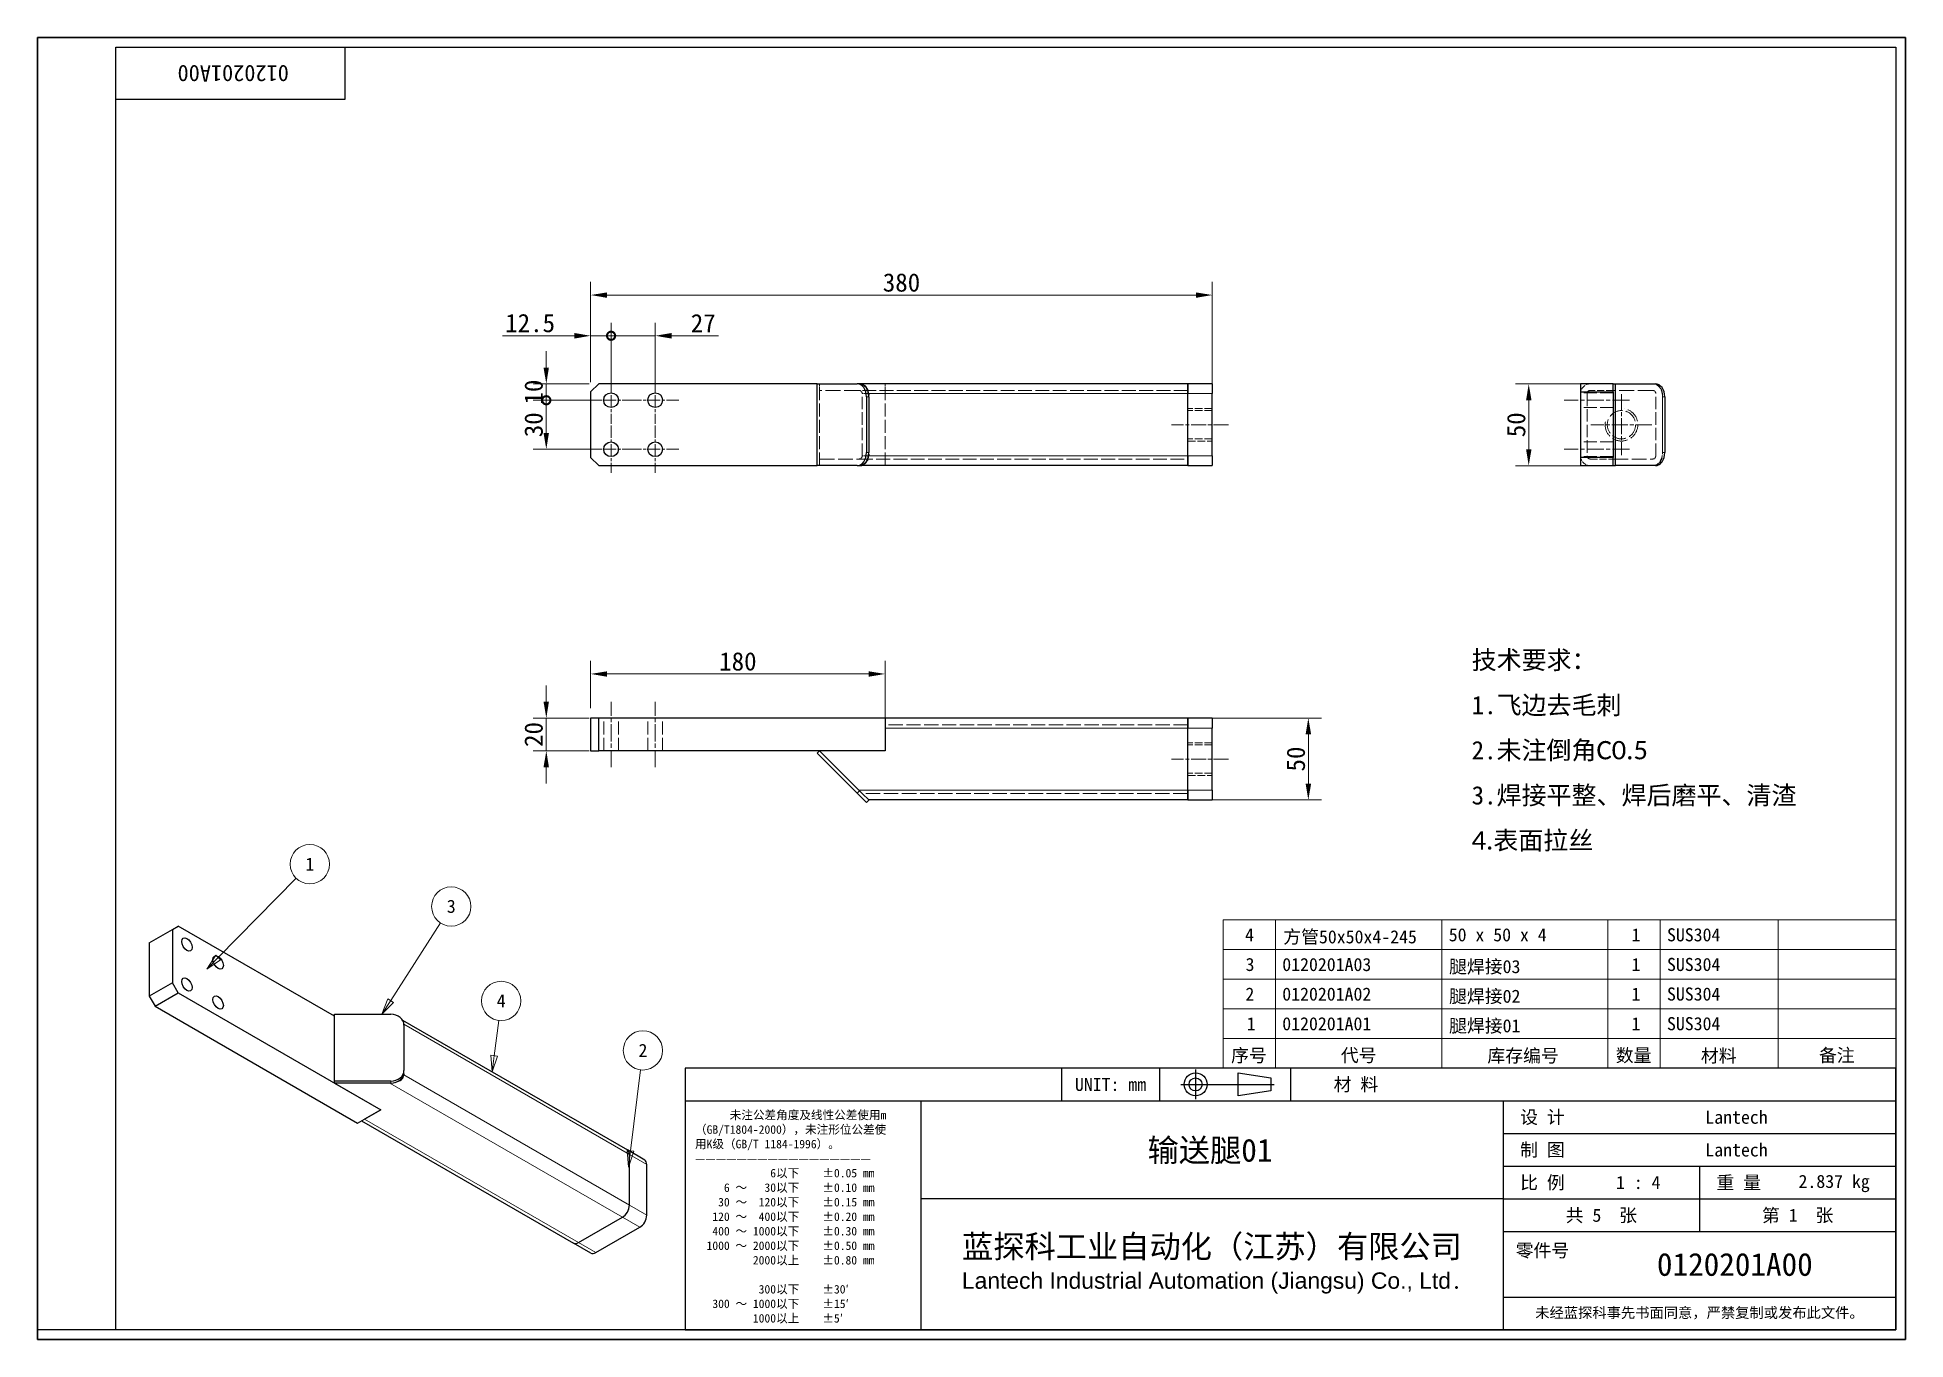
# Model space of a CAD drawing. Header units: millimetres. Extents: x 24 to 1166, y 22 to 818.
import ezdxf
from ezdxf.enums import TextEntityAlignment as Align

# ---------------------------------------------------------------- set-up
doc = ezdxf.new("R2010")
doc.units = ezdxf.units.MM
doc.header["$LTSCALE"] = 4
doc.linetypes.add('CHAIN', pattern=[0.3543, 0.2362, -0.0295, 0.0591, -0.0295])
doc.linetypes.add('DASHED', pattern=[0.2067, 0.1654, -0.0413])
for name, color, linetype, lineweight in [('1', 7, 'Continuous', 18), ('可见 (ISO)', 7, 'Continuous', 25), ('可见窄的 (ISO)', 7, 'Continuous', 18), ('图框 (ISO)', 7, 'Continuous', 35), ('标题 (ISO)', 7, 'Continuous', 25)]:
    doc.layers.add(name, color=color, linetype=linetype, lineweight=lineweight)
for name, color, linetype, lineweight, true_color in [('中心标记 (ISO)', 1, 'CHAIN', 18, 0xff0000), ('中心线 (ISO)', 1, 'CHAIN', 18, 0xff0000), ('尺寸 (ISO)', 7, 'Continuous', 18, 0x008000), ('符号 (ISO)', 7, 'Continuous', 18, 0x008000), ('隐藏 (ISO)', 5, 'DASHED', 18, 0x0000ff), ('隐藏窄的 (ISO)', 5, 'DASHED', 18, 0x0000ff)]:
    doc.layers.add(name, color=color, linetype=linetype, lineweight=lineweight, true_color=true_color)
doc.styles.add('文本样式164', font='SimSun.ttf')
doc.styles.add('文本样式165', font='SimSun.ttf')
doc.styles.add('文本样式74', font='SimSun.ttf')
doc.styles.add('最新国标', font='simfang.ttf')
doc.styles.add('注释文本 (ISO)', font='simfang.ttf')
doc.dimstyles.new('默认 (GB)', dxfattribs={"dimscale": 4, "dimtxt": 2.8, "dimasz": 2.5, "dimexe": 2, "dimexo": 1.5, "dimgap": 0.5, "dimtad": 1, "dimtoh": 1, "dimdsep": 46, "dimtxsty": '最新国标', "dimcen": 0.09, "dimdle": 10, "dimclrd": 256, "dimclre": 256, "dimclrt": 256, "dimaunit": 1, "dimadec": 3, "dimazin": 2, "dimtfac": 0.535714, "dimtdec": 3, "dimtmove": 0, "dimatfit": 3, "dimfxl": 0, "dimtolj": 1, "dimlwd": -1, "dimlwe": -1, "dimarcsym": 0})

# ---------------------------------------------------------------- blocks, each defined once
blk = doc.blocks.new('图框 最新国标')
at = {"layer": '图框 (ISO)'}
for p, q in [((6, 7), (6, 204.5)), ((6, 204.5), (291.5, 204.5)), ((291.5, 204.5), (291.5, 5.5)), ((6, 7), (6, 5.5)), ((6, 7), (6, 5.5)), ((291.5, 5.5), (6, 5.5))]:
    blk.add_line(p, q, dxfattribs=at)
at = {"layer": '图框 (ISO)', "color": 7, "linetype": 'Continuous', "lineweight": 25}
for p, q in [((18, 203), (290, 203)), ((18, 7), (18, 203)), ((18, 203), (290, 203)), ((53, 203), (53, 195)), ((290, 203), (290, 7)), ((290, 203), (290, 7)), ((53, 195), (18, 195)), ((290, 7), (6, 7)), ((290, 7), (18, 7))]:
    blk.add_line(p, q, dxfattribs=at)
at = {"layer": '图框 (ISO)', "style": '文本样式74'}
blk.add_attdef('零件代号_001', (44.43, 200.25), '', height=2.5, rotation=180, dxfattribs=at)
blk = doc.blocks.new('标题栏 最新国标')
at = {"layer": '标题 (ISO)'}
for p, q in [((381.98, -183.84), (196.98, -183.84)), ((196.98, -183.84), (196.98, -223.84)), ((254.48, -183.84), (254.48, -188.84)), ((269.48, -183.84), (269.48, -188.84)), ((281.48, -188.09), (281.48, -184.59)), ((281.48, -184.59), (286.48, -185.34)), ((286.48, -185.34), (286.48, -187.34)), ((289.48, -183.84), (289.48, -188.84)), ((381.98, -223.84), (381.98, -183.84)), ((383.48, -183.84), (383.48, -225.34)), ((286.48, -187.34), (281.48, -188.09)), ((196.98, -188.84), (381.98, -188.84)), ((232.98, -188.84), (232.98, -223.84)), ((321.98, -188.84), (321.98, -223.84)), ((321.98, -193.84), (381.98, -193.84)), ((321.98, -198.84), (381.98, -198.84)), ((351.98, -198.84), (351.98, -208.84)), ((321.98, -203.84), (232.98, -203.84)), ((321.98, -203.84), (381.98, -203.84)), ((321.98, -208.84), (381.98, -208.84)), ((321.98, -218.84), (381.98, -218.84)), ((196.98, -223.84), (381.98, -223.84)), ((383.48, -225.34), (196.98, -225.34))]:
    blk.add_line(p, q, dxfattribs=at)
at = {"layer": '标题 (ISO)', "linetype": 'CHAIN', "ltscale": 5.000333}
blk.add_line((274.98, -184.09), (274.98, -188.59), dxfattribs=at)
at = {"layer": '标题 (ISO)', "linetype": 'CHAIN', "ltscale": 15.834605}
blk.add_line((272.73, -186.34), (286.98, -186.34), dxfattribs=at)
at = {"layer": '标题 (ISO)'}
for radius in [1.75, 1]:
    blk.add_circle((274.98, -186.34), radius, dxfattribs=at)
at = {"layer": '1', "style": '文本样式164'}
for s, p in [('UNIT: mm', (261.98, -186.34)), ('材 料', (299.48, -186.34)), ('设 计', (327.98, -191.34)), ('制 图', (327.98, -196.34)), ('比 例', (327.98, -201.34)), ('重 量', (357.98, -201.34)), ('共 5  张', (336.98, -206.34)), ('第 1  张', (366.98, -206.34))]:
    blk.add_text(s, height=2, dxfattribs=at).set_placement(p, align=Align.MIDDLE_CENTER)
at = {"layer": '标题 (ISO)', "style": '注释文本 (ISO)'}
for s, insert, char_height, attachment_point, line_spacing_factor in [('\\fSimSun|b0|i0;{\\H1.3000;      未注公差角度及线性公差使用m\\P}\\fSimSun|b0|i0;{\\H1.3000;（GB/T1804-2000），未注形位公差使\\P}\\fSimSun|b0|i0;{\\H1.3000;用K级（GB/T 1184-1996）。\\P}\\fSimSun|b0|i0;{\\H1.3000;—————————————————\\P}\\fSimSun|b0|i0;{\\H1.3000;             6以下    ±0.05 mm\\P}\\fSimSun|b0|i0;{\\H1.3000;     6 ～   30以下    ±0.10 mm\\P}\\fSimSun|b0|i0;{\\H1.3000;    30 ～  120以下    ±0.15 mm\\P}\\fSimSun|b0|i0;{\\H1.3000;   120 ～  400以下    ±0.20 mm\\P}\\fSimSun|b0|i0;{\\H1.3000;   400 ～ 1000以下    ±0.30 mm\\P}\\fSimSun|b0|i0;{\\H1.3000;  1000 ～ 2000以下    ±0.50 mm\\P}\\fSimSun|b0|i0;{\\H1.3000;          2000以上    ±0.80 mm\\P}\\fSimSun|b0|i0;{\\H1.3000;\\P}\\fSimSun|b0|i0;{\\H1.3000;           300以下    ±30′\\P}\\fSimSun|b0|i0;{\\H1.3000;   300 ～ 1000以下    ±15′\\P}\\fSimSun|b0|i0;{\\H1.3000;          1000以上    ±5′}', (198.48, -206.63), 1.3, 4, 1.023913), ('{\\fMicrosoft YaHei|b0|i0|c134|p34;\\H1.75x;蓝探科工业自动化（江苏）有限公司\\P\\fArial|b0|i0|c0|p34;\\H0.71429x;Lantech Industrial Automation (Jiangsu) Co., Ltd\\fFangSong|b0|i0|c134|p49;.\\H1.15195x; }', (277.48, -213.84), 2, 5, 0.978695)]:
    blk.add_mtext(s, dxfattribs=dict(at, insert=insert, char_height=char_height, attachment_point=attachment_point, line_spacing_factor=line_spacing_factor))
at = {"layer": '标题 (ISO)', "attachment_point": 5, "style": '注释文本 (ISO)'}
for s, insert, char_height in [('\\fFangSong|b0|i0;零件号', (327.98, -211.84), 2), ('\\fSimSun|b0|i0;{\\H1.6000;未经蓝探科事先书面同意，严禁复制或发布此文件。}', (351.98, -221.34), 1.6)]:
    blk.add_mtext(s, dxfattribs=dict(at, insert=insert, char_height=char_height))
at = {"layer": '标题 (ISO)', "style": '注释文本 (ISO)'}
blk.add_attdef('材料', text='', height=2, dxfattribs=at).set_placement((324.48, -186.34), align=Align.MIDDLE_CENTER)
at = {"layer": '标题 (ISO)'}
for tag, p, height, style in [('设计人_001', (352.87, -192.36), 2, '注释文本 (ISO)'), ('库存编号_001', (267.64, -198.15), 3.5, '文本样式165'), ('设计人_001', (352.87, -197.36), 2, '注释文本 (ISO)'), ('视图比例_001', (339.22, -202.33), 2, '注释文本 (ISO)'), ('质量\\P3;_001', (367.11, -202.16), 2, '注释文本 (ISO)'), ('零件代号_001', (345.48, -215.59), 3.5, '文本样式165')]:
    blk.add_attdef(tag, p, '', height=height, dxfattribs=dict(at, style=style))
blk = doc.blocks.new('明细栏')
at = {"layer": '符号 (ISO)'}
for p, q in [((290, 69.63), (187.2, 69.63)), ((187.2, 69.63), (187.2, 51.53)), ((195.2, 69.63), (195.2, 51.53)), ((220.6, 69.63), (220.6, 51.53)), ((246, 69.63), (246, 51.53)), ((254, 69.63), (254, 51.53)), ((272, 69.63), (272, 51.53)), ((290, 69.63), (290, 51.53)), ((290, 65.1), (187.2, 65.1)), ((290, 60.58), (187.2, 60.58)), ((290, 56.05), (187.2, 56.05)), ((290, 51.53), (187.2, 51.53)), ((187.2, 47), (187.2, 51.53)), ((195.2, 47), (195.2, 51.53)), ((220.6, 47), (220.6, 51.53)), ((246, 47), (246, 51.53)), ((254, 47), (254, 51.53)), ((272, 47), (272, 51.53)), ((290, 47), (290, 51.53)), ((290, 47), (187.2, 47))]:
    blk.add_line(p, q, dxfattribs=at)
at = {"layer": '符号 (ISO)', "char_height": 2, "attachment_point": 7, "style": '注释文本 (ISO)'}
for s, insert in [('4', (190.55, 66.35)), ('方管50x50x4-245', (196.39, 65.83)), ('50 x 50 x 4', (221.68, 66.33)), ('1', (249.61, 66.35)), ('SUS304', (255.03, 66.33)), ('3', (190.63, 61.8)), ('0120201A03', (196.24, 61.79)), ('腿焊接03', (221.73, 61.28)), ('1', (249.61, 61.82)), ('SUS304', (255.03, 61.8)), ('2', (190.61, 57.3)), ('0120201A02', (196.24, 57.27)), ('腿焊接02', (221.73, 56.75)), ('1', (249.61, 57.3)), ('SUS304', (255.03, 57.28)), ('1', (190.81, 52.77)), ('0120201A01', (196.24, 52.74)), ('腿焊接01', (221.73, 52.23)), ('1', (249.61, 52.77)), ('SUS304', (255.03, 52.75)), ('序号', (188.42, 47.71)), ('代号', (205.19, 47.73)), ('库存编号', (227.58, 47.66)), ('数量', (247.21, 47.72)), ('材料', (260.21, 47.68)), ('备注', (278.25, 47.74))]:
    blk.add_mtext(s, dxfattribs=dict(at, insert=insert))
blk = doc.blocks.new('引出序号1')
at = {"layer": '符号 (ISO)'}
for p, q in [((33.63, 63.89), (45.55, 76.02)), ((33.27, 64.24), (31.88, 62.11)), ((33.63, 63.89), (31.88, 62.11)), ((31.88, 62.11), (33.99, 63.54)), ((33.99, 63.54), (33.27, 64.24))]:
    blk.add_line(p, q, dxfattribs=at)
at = {"layer": '符号 (ISO)', "flags": 128}
blk.add_lwpolyline([(33.27, 64.24), (31.88, 62.11), (33.99, 63.54), (33.27, 64.24)], dxfattribs=at)
at = {"layer": '符号 (ISO)'}
blk.add_circle((47.64, 78.15), 3, dxfattribs=at)
blk.add_solid([(33.27, 64.24), (31.88, 62.11), (33.99, 63.54), (33.27, 64.24)], dxfattribs=at)
at = {"layer": '符号 (ISO)', "insert": (47.64, 78.15), "char_height": 2, "attachment_point": 5, "style": '注释文本 (ISO)'}
blk.add_mtext('1', dxfattribs=at)
blk = doc.blocks.new('引出序号2')
at = {"layer": '符号 (ISO)'}
for p, q in [((75.81, 48.89), (76.5, 54.29)), ((75.32, 48.95), (75.5, 46.41)), ((76.31, 48.83), (75.32, 48.95)), ((75.81, 48.89), (75.5, 46.41)), ((75.5, 46.41), (76.31, 48.83))]:
    blk.add_line(p, q, dxfattribs=at)
at = {"layer": '符号 (ISO)', "flags": 128}
blk.add_lwpolyline([(75.32, 48.95), (75.5, 46.41), (76.31, 48.83), (75.32, 48.95)], dxfattribs=at)
at = {"layer": '符号 (ISO)'}
blk.add_circle((76.87, 57.26), 3, dxfattribs=at)
blk.add_solid([(75.32, 48.95), (75.5, 46.41), (76.31, 48.83), (75.32, 48.95)], dxfattribs=at)
at = {"layer": '符号 (ISO)', "insert": (76.87, 57.26), "char_height": 2, "attachment_point": 5, "style": '注释文本 (ISO)'}
blk.add_mtext('4', dxfattribs=at)
blk = doc.blocks.new('引出序号3')
at = {"layer": '符号 (ISO)'}
for p, q in [((96.63, 34.35), (98.17, 46.74)), ((96.14, 34.41), (96.32, 31.87)), ((97.13, 34.29), (96.14, 34.41)), ((96.63, 34.35), (96.32, 31.87)), ((96.32, 31.87), (97.13, 34.29))]:
    blk.add_line(p, q, dxfattribs=at)
at = {"layer": '符号 (ISO)', "flags": 128}
blk.add_lwpolyline([(96.14, 34.41), (96.32, 31.87), (97.13, 34.29), (96.14, 34.41)], dxfattribs=at)
at = {"layer": '符号 (ISO)'}
blk.add_circle((98.54, 49.7), 3, dxfattribs=at)
blk.add_solid([(96.14, 34.41), (96.32, 31.87), (97.13, 34.29), (96.14, 34.41)], dxfattribs=at)
at = {"layer": '符号 (ISO)', "insert": (98.54, 49.7), "char_height": 2, "attachment_point": 5, "style": '注释文本 (ISO)'}
blk.add_mtext('2', dxfattribs=at)
blk = doc.blocks.new('引出序号4')
at = {"layer": '符号 (ISO)'}
for p, q in [((60, 57.31), (67.63, 69.17)), ((59.58, 57.58), (58.64, 55.21)), ((60, 57.31), (58.64, 55.21)), ((60.42, 57.04), (59.58, 57.58)), ((58.64, 55.21), (60.42, 57.04))]:
    blk.add_line(p, q, dxfattribs=at)
at = {"layer": '符号 (ISO)', "flags": 128}
blk.add_lwpolyline([(59.58, 57.58), (58.64, 55.21), (60.42, 57.04), (59.58, 57.58)], dxfattribs=at)
at = {"layer": '符号 (ISO)'}
blk.add_circle((69.25, 71.69), 3, dxfattribs=at)
blk.add_solid([(59.58, 57.58), (58.64, 55.21), (60.42, 57.04), (59.58, 57.58)], dxfattribs=at)
at = {"layer": '符号 (ISO)', "insert": (69.25, 71.7), "char_height": 2, "attachment_point": 5, "style": '注释文本 (ISO)'}
blk.add_mtext('3', dxfattribs=at)
blk = doc.blocks.new('_DotSmall')
at = {"color": 0, "linetype": 'ByBlock', "const_width": 0.5}
blk.add_lwpolyline([(-0.0625, 0, 1), (0.0625, 0, 1)], format="xyb", close=True, dxfattribs=at)
blk = doc.blocks.new('*D10')
at = {"layer": 'Defpoints', "color": 0, "transparency": 16777216}
for p in [(374.7, 635.6), (362.2, 601.2), (374.7, 596.2)]:
    blk.add_point(p, dxfattribs=at)
at = {"layer": '尺寸 (ISO)', "color": 116, "true_color": 0x00803f, "transparency": 16777216}
for p, q in [((362.2, 607.2), (362.2, 643.6)), ((374.7, 602.2), (374.7, 643.6)), ((352.2, 635.6), (308.3, 635.6)), ((374.7, 635.6), (362.2, 635.6)), ((374.7, 635.6), (394.7, 635.6))]:
    blk.add_line(p, q, dxfattribs=at)
blk.add_solid([(352.2, 637.3), (352.2, 633.9), (362.2, 635.6)], dxfattribs=at)
at = {"layer": '尺寸 (ISO)', "color": 116, "true_color": 0x00803f, "transparency": 16777216, "xscale": 10, "yscale": 10, "zscale": 10, "rotation": 180}
blk.add_blockref('_DotSmall', (374.7, 635.6), dxfattribs=at)
at = {"layer": '尺寸 (ISO)', "transparency": 16777216, "insert": (325.2, 643.3), "char_height": 11.2, "attachment_point": 5, "style": '最新国标'}
blk.add_mtext('\\A1;12.5', dxfattribs=at)
blk = doc.blocks.new('*D12')
at = {"layer": 'Defpoints', "color": 0, "transparency": 16777216}
for p in [(401.7, 635.6), (374.7, 596.2), (401.7, 596.2)]:
    blk.add_point(p, dxfattribs=at)
at = {"layer": '尺寸 (ISO)', "color": 116, "true_color": 0x00803f, "transparency": 16777216}
for p, q in [((374.7, 602.2), (374.7, 643.6)), ((401.7, 602.2), (401.7, 643.6)), ((374.7, 635.6), (364.7, 635.6)), ((374.7, 635.6), (401.7, 635.6)), ((411.7, 635.6), (440.3, 635.6))]:
    blk.add_line(p, q, dxfattribs=at)
blk.add_solid([(411.7, 637.3), (411.7, 633.9), (401.7, 635.6)], dxfattribs=at)
at = {"layer": '尺寸 (ISO)', "color": 116, "true_color": 0x00803f, "transparency": 16777216, "xscale": 10, "yscale": 10, "zscale": 10}
blk.add_blockref('_DotSmall', (374.7, 635.6), dxfattribs=at)
at = {"layer": '尺寸 (ISO)', "transparency": 16777216, "insert": (431, 643.3), "char_height": 11.2, "attachment_point": 5, "style": '最新国标'}
blk.add_mtext('\\A1;27', dxfattribs=at)
blk = doc.blocks.new('*D13')
at = {"layer": 'Defpoints', "color": 0, "transparency": 16777216}
for p in [(335.1, 596.2), (374.7, 596.2), (374.7, 566.2)]:
    blk.add_point(p, dxfattribs=at)
at = {"layer": '尺寸 (ISO)', "color": 116, "true_color": 0x00803f, "transparency": 16777216}
for p, q in [((368.7, 596.2), (327.1, 596.2)), ((335.1, 576.2), (335.1, 596.2)), ((368.7, 566.2), (327.1, 566.2))]:
    blk.add_line(p, q, dxfattribs=at)
blk.add_solid([(333.4, 576.2), (336.7, 576.2), (335.1, 566.2)], dxfattribs=at)
at = {"layer": '尺寸 (ISO)', "color": 116, "true_color": 0x00803f, "transparency": 16777216, "xscale": 10, "yscale": 10, "zscale": 10, "rotation": 90}
blk.add_blockref('_DotSmall', (335.1, 596.2), dxfattribs=at)
at = {"layer": '尺寸 (ISO)', "transparency": 16777216, "insert": (327.4, 581.2), "char_height": 11.2, "attachment_point": 5, "rotation": 90, "style": '最新国标'}
blk.add_mtext('\\A1;30', dxfattribs=at)
blk = doc.blocks.new('*D14')
at = {"layer": 'Defpoints', "color": 0, "transparency": 16777216}
for p in [(335.1, 606.2), (367.2, 606.2), (374.7, 596.2)]:
    blk.add_point(p, dxfattribs=at)
at = {"layer": '尺寸 (ISO)', "color": 116, "true_color": 0x00803f, "transparency": 16777216}
for p, q in [((335.1, 616.2), (335.1, 626.2)), ((361.2, 606.2), (327.1, 606.2)), ((335.1, 596.2), (335.1, 606.2)), ((368.7, 596.2), (327.1, 596.2)), ((335.1, 596.2), (335.1, 586.2))]:
    blk.add_line(p, q, dxfattribs=at)
blk.add_solid([(333.4, 616.2), (336.7, 616.2), (335.1, 606.2)], dxfattribs=at)
at = {"layer": '尺寸 (ISO)', "color": 116, "true_color": 0x00803f, "transparency": 16777216, "xscale": 10, "yscale": 10, "zscale": 10, "rotation": 90}
blk.add_blockref('_DotSmall', (335.1, 596.2), dxfattribs=at)
at = {"layer": '尺寸 (ISO)', "transparency": 16777216, "insert": (327.4, 601.2), "char_height": 11.2, "attachment_point": 5, "rotation": 90, "style": '最新国标'}
blk.add_mtext('\\A1;10', dxfattribs=at)
blk = doc.blocks.new('*D15')
at = {"layer": 'Defpoints', "color": 0, "transparency": 16777216}
for p in [(742.2, 660.5), (362.2, 601.2), (742.2, 600.2)]:
    blk.add_point(p, dxfattribs=at)
at = {"layer": '尺寸 (ISO)', "color": 116, "true_color": 0x00803f, "transparency": 16777216}
for p, q in [((362.2, 607.2), (362.2, 668.5)), ((742.2, 606.2), (742.2, 668.5)), ((372.2, 660.5), (732.2, 660.5))]:
    blk.add_line(p, q, dxfattribs=at)
for points in [[(372.2, 662.1), (372.2, 658.8), (362.2, 660.5)], [(732.2, 662.1), (732.2, 658.8), (742.2, 660.5)]]:
    blk.add_solid(points, dxfattribs=at)
at = {"layer": '尺寸 (ISO)', "transparency": 16777216, "insert": (552.2, 668.1), "char_height": 11.2, "attachment_point": 5, "style": '最新国标'}
blk.add_mtext('\\A1;380', dxfattribs=at)
blk = doc.blocks.new('*D16')
at = {"layer": 'Defpoints', "color": 0, "transparency": 16777216}
for p in [(988.7, 606.2), (935.6, 556.2), (988.7, 556.2)]:
    blk.add_point(p, dxfattribs=at)
at = {"layer": '尺寸 (ISO)', "color": 116, "true_color": 0x00803f, "transparency": 16777216}
for p, q in [((982.7, 606.2), (927.6, 606.2)), ((935.6, 596.2), (935.6, 566.2)), ((982.7, 556.2), (927.6, 556.2))]:
    blk.add_line(p, q, dxfattribs=at)
for points in [[(934, 596.2), (937.3, 596.2), (935.6, 606.2)], [(934, 566.2), (937.3, 566.2), (935.6, 556.2)]]:
    blk.add_solid(points, dxfattribs=at)
at = {"layer": '尺寸 (ISO)', "transparency": 16777216, "insert": (928, 581.2), "char_height": 11.2, "attachment_point": 5, "rotation": 90, "style": '最新国标'}
blk.add_mtext('\\A1;50', dxfattribs=at)
blk = doc.blocks.new('*D17')
at = {"layer": 'Defpoints', "color": 0, "transparency": 16777216}
for p in [(727.2, 401.9), (727.2, 351.9), (800.9, 351.9)]:
    blk.add_point(p, dxfattribs=at)
at = {"layer": '尺寸 (ISO)', "color": 116, "true_color": 0x00803f, "transparency": 16777216}
for p, q in [((733.2, 401.9), (808.9, 401.9)), ((800.9, 391.9), (800.9, 361.9)), ((733.2, 351.9), (808.9, 351.9))]:
    blk.add_line(p, q, dxfattribs=at)
for points in [[(799.2, 391.9), (802.6, 391.9), (800.9, 401.9)], [(799.2, 361.9), (802.6, 361.9), (800.9, 351.9)]]:
    blk.add_solid(points, dxfattribs=at)
at = {"layer": '尺寸 (ISO)', "transparency": 16777216, "insert": (793.3, 376.9), "char_height": 11.2, "attachment_point": 5, "rotation": 90, "style": '最新国标'}
blk.add_mtext('\\A1;50', dxfattribs=at)
blk = doc.blocks.new('*D18')
at = {"layer": 'Defpoints', "color": 0, "transparency": 16777216}
for p in [(542.2, 428.9), (362.2, 401.9), (542.2, 395.9)]:
    blk.add_point(p, dxfattribs=at)
at = {"layer": '尺寸 (ISO)', "color": 116, "true_color": 0x00803f, "transparency": 16777216}
for p, q in [((362.2, 407.9), (362.2, 436.9)), ((542.2, 401.9), (542.2, 436.9)), ((372.2, 428.9), (532.2, 428.9))]:
    blk.add_line(p, q, dxfattribs=at)
for points in [[(372.2, 430.5), (372.2, 427.2), (362.2, 428.9)], [(532.2, 430.5), (532.2, 427.2), (542.2, 428.9)]]:
    blk.add_solid(points, dxfattribs=at)
at = {"layer": '尺寸 (ISO)', "transparency": 16777216, "insert": (452.2, 436.5), "char_height": 11.2, "attachment_point": 5, "style": '最新国标'}
blk.add_mtext('\\A1;180', dxfattribs=at)
blk = doc.blocks.new('*D19')
at = {"layer": 'Defpoints', "color": 0, "transparency": 16777216}
for p in [(367.2, 401.9), (335.1, 381.9), (367.2, 381.9)]:
    blk.add_point(p, dxfattribs=at)
at = {"layer": '尺寸 (ISO)', "color": 116, "true_color": 0x00803f, "transparency": 16777216}
for p, q in [((335.1, 411.9), (335.1, 421.9)), ((361.2, 401.9), (327.1, 401.9)), ((335.1, 401.9), (335.1, 381.9)), ((361.2, 381.9), (327.1, 381.9)), ((335.1, 371.9), (335.1, 361.9))]:
    blk.add_line(p, q, dxfattribs=at)
for points in [[(333.4, 411.9), (336.7, 411.9), (335.1, 401.9)], [(333.4, 371.9), (336.7, 371.9), (335.1, 381.9)]]:
    blk.add_solid(points, dxfattribs=at)
at = {"layer": '尺寸 (ISO)', "transparency": 16777216, "insert": (327.4, 391.9), "char_height": 11.2, "attachment_point": 5, "rotation": 90, "style": '最新国标'}
blk.add_mtext('\\A1;20', dxfattribs=at)

msp = doc.modelspace()

# ---------------------------------------------------------------- linework, layer by layer
at = {"layer": '中心标记 (ISO)', "ltscale": 8.056153}
for p, q in [((374.659, 610.742), (374.659, 581.742)), ((401.659, 610.742), (401.659, 581.742)), ((389.159, 596.242), (360.159, 596.242)), ((416.159, 596.242), (387.159, 596.242)), ((374.659, 580.742), (374.659, 551.742)), ((401.659, 580.742), (401.659, 551.742)), ((389.159, 566.242), (360.159, 566.242)), ((416.159, 566.242), (387.159, 566.242))]:
    msp.add_line(p, q, dxfattribs=at)
at = {"layer": '中心标记 (ISO)', "ltscale": 10.360242}
for p, q in [((992.29, 599.889), (992.29, 562.595)), ((1010.937, 581.242), (973.643, 581.242))]:
    msp.add_line(p, q, dxfattribs=at)
at = {"layer": '中心线 (ISO)', "ltscale": 11.111974}
for p, q in [((997.29, 596.242), (957.29, 596.242)), ((997.29, 566.242), (957.29, 566.242)), ((374.659, 371.851), (374.659, 411.851)), ((401.659, 371.851), (401.659, 411.851))]:
    msp.add_line(p, q, dxfattribs=at)
at = {"layer": '中心线 (ISO)', "ltscale": 9.722965}
for p, q in [((752.159, 581.242), (717.159, 581.242)), ((752.159, 376.851), (717.159, 376.851))]:
    msp.add_line(p, q, dxfattribs=at)
at = {"layer": '可见 (ISO)'}
for p, q in [((362.159, 601.242), (367.159, 606.242)), ((500.745, 606.242), (367.159, 606.242)), ((500.745, 606.242), (525.14, 606.242)), ((500.745, 556.242), (500.745, 606.242)), ((526.554, 606.242), (525.14, 606.242)), ((727.159, 606.242), (526.554, 606.242)), ((727.159, 606.242), (727.159, 600.242)), ((727.159, 600.242), (727.159, 606.242)), ((742.159, 606.242), (727.159, 606.242)), ((742.159, 606.242), (742.159, 600.242)), ((987.29, 606.242), (967.29, 606.242)), ((967.29, 606.242), (967.29, 601.242)), ((987.29, 601.242), (987.29, 606.242)), ((987.29, 606.242), (988.704, 606.242)), ((988.704, 606.242), (1013.099, 606.242)), ((988.704, 556.242), (988.704, 606.242)), ((362.159, 601.242), (362.159, 561.242)), ((530.797, 598.242), (530.797, 564.242)), ((532.159, 600.242), (532.159, 599.325)), ((532.211, 598.242), (532.211, 564.242)), ((727.159, 562.242), (727.159, 600.242)), ((727.159, 562.242), (727.159, 600.242)), ((742.159, 562.242), (742.159, 600.242)), ((967.29, 601.242), (987.29, 601.242)), ((967.29, 601.242), (967.29, 561.242)), ((987.29, 601.242), (987.29, 561.242)), ((1018.756, 598.242), (1018.756, 564.242)), ((367.159, 556.242), (362.159, 561.242)), ((532.159, 563.159), (532.159, 562.242)), ((727.159, 562.242), (727.159, 556.242)), ((727.159, 556.242), (727.159, 562.242)), ((742.159, 562.242), (742.159, 556.242)), ((987.29, 561.242), (967.29, 561.242)), ((967.29, 561.242), (967.29, 556.242)), ((987.29, 556.242), (987.29, 561.242)), ((367.159, 556.242), (500.745, 556.242)), ((525.14, 556.242), (500.745, 556.242)), ((525.14, 556.242), (526.554, 556.242)), ((727.159, 556.242), (526.554, 556.242)), ((727.159, 556.242), (742.159, 556.242)), ((967.29, 556.242), (987.29, 556.242)), ((987.29, 556.242), (988.704, 556.242)), ((1013.099, 556.242), (988.704, 556.242)), ((367.159, 401.851), (362.159, 401.851)), ((362.159, 401.851), (362.159, 381.851)), ((367.159, 381.851), (367.159, 401.851)), ((542.159, 401.851), (367.159, 401.851)), ((542.159, 401.851), (542.159, 381.851)), ((727.159, 401.851), (542.159, 401.851)), ((727.159, 401.851), (727.159, 395.851)), ((727.159, 395.851), (727.159, 401.851)), ((742.159, 401.851), (727.159, 401.851)), ((742.159, 401.851), (742.159, 395.851)), ((542.159, 395.851), (542.159, 381.851)), ((727.159, 357.851), (727.159, 395.851)), ((727.159, 357.851), (727.159, 395.851)), ((742.159, 357.851), (742.159, 395.851)), ((362.159, 381.851), (367.159, 381.851)), ((542.159, 381.851), (367.159, 381.851)), ((502.159, 381.851), (500.745, 380.437)), ((500.745, 380.437), (525.14, 356.041)), ((542.159, 381.851), (502.159, 381.851)), ((502.159, 381.851), (526.159, 357.851)), ((502.159, 381.851), (526.554, 357.456)), ((530.797, 350.385), (525.14, 356.041)), ((526.554, 357.456), (528.356, 355.653)), ((532.159, 351.851), (528.356, 355.653)), ((727.159, 357.851), (727.159, 351.851)), ((727.159, 351.851), (727.159, 357.851)), ((742.159, 357.851), (742.159, 351.851)), ((530.797, 350.385), (532.211, 351.799)), ((727.159, 351.851), (532.159, 351.851)), ((532.159, 351.851), (532.211, 351.799)), ((727.159, 351.851), (742.159, 351.851)), ((106.578, 272.755), (110.114, 274.796)), ((205.573, 219.683), (110.114, 274.796)), ((92.436, 264.59), (106.578, 272.755)), ((92.436, 264.59), (92.436, 231.93)), ((106.578, 272.755), (106.578, 240.095)), ((106.578, 240.095), (92.436, 231.93)), ((110.114, 233.972), (106.578, 240.095)), ((92.436, 231.93), (95.972, 225.807)), ((95.972, 225.807), (110.114, 233.972)), ((110.114, 233.972), (233.858, 162.528)), ((95.972, 225.807), (219.715, 154.363)), ((205.573, 220.838), (240.073, 220.838)), ((205.573, 180.013), (205.573, 220.838)), ((247.198, 217.276), (384.643, 137.922)), ((248.073, 214.306), (248.073, 186.545)), ((248, 184.506), (248, 183.757)), ((248.073, 185.39), (248.073, 186.545)), ((240.073, 180.013), (205.573, 180.013)), ((205.573, 178.858), (205.573, 180.013)), ((205.573, 178.858), (233.858, 162.528)), ((239.514, 178.858), (205.573, 178.858)), ((240.073, 178.858), (205.573, 178.858)), ((219.715, 154.363), (233.858, 162.528)), ((233.858, 162.528), (223.958, 156.813)), ((222.201, 155.798), (351.773, 80.99)), ((395.249, 131.798), (384.643, 137.922)), ((385.885, 104.149), (385.885, 135.175)), ((385.885, 104.149), (385.885, 135.175)), ((396.492, 98.025), (396.492, 129.052)), ((354.773, 81.287), (381.643, 96.8)), ((354.773, 81.287), (381.643, 96.8)), ((362.379, 74.866), (351.773, 80.99)), ((365.379, 75.163), (392.249, 90.676))]:
    msp.add_line(p, q, dxfattribs=at)
for centre in [(374.659, 596.242), (401.659, 596.242), (374.659, 566.242), (401.659, 566.242)]:
    msp.add_circle(centre, 4.5, dxfattribs=at)
for centre, start, end in [((526.159, 600.242), 0, 68.516097), ((526.159, 562.242), 291.483903, 0)]:
    msp.add_arc(centre, 6, start, end, dxfattribs=at)
for centre, major_axis, ratio, start_param, end_param in [((525.14, 598.242), (0, 8), 0.70710678, 4.71238898, 6.28318531), ((526.554, 598.242), (0, 8), 0.70710678, 4.71238898, 6.28318531), ((1013.099, 598.242), (0, 8), 0.70710678, 4.71238898, 6.28318531), ((525.14, 564.242), (0, -8), 0.70710678, 0, 1.57079633), ((526.554, 564.242), (0, -8), 0.70710678, 0, 1.57079633), ((1013.099, 564.242), (0, -8), 0.70710678, 0, 1.57079633), ((240.073, 214.306), (8, 0), 0.81649658, 0, 1.57079633), ((240.073, 186.545), (8, 0), 0.81649658, 4.71238898, 6.28318531), ((240.073, 185.39), (8, 0), 0.81649658, 4.71238898, 6.28318531), ((239.514, 183.757), (-8.485, 0), 0.57735027, 1.94576117, 3.14159265), ((381.643, 132.726), (3, 5.196), 0.57735027, 5.49778714, 6.28318531), ((381.643, 132.726), (3, 5.196), 0.57735027, 5.49778714, 6.28318531), ((392.249, 126.602), (3, 5.196), 0.57735027, 5.49778714, 6.28318531), ((381.643, 101.699), (3, 5.196), 0.57735027, 3.92699082, 5.49778714), ((381.643, 101.699), (-3, -5.196), 0.57735027, 0.78539816, 2.35619449), ((392.249, 95.575), (3, 5.196), 0.57735027, 3.92699082, 5.49778714), ((354.773, 86.186), (-3, -5.196), 0.57735027, 0, 0.78539816), ((354.773, 86.186), (-3, -5.196), 0.57735027, 0, 0.78539816), ((365.379, 80.062), (-3, -5.196), 0.57735027, 0, 0.78539816)]:
    msp.add_ellipse(centre, major_axis=major_axis, ratio=ratio, start_param=start_param, end_param=end_param, dxfattribs=at)
for centre in [(115.417, 263.57), (134.509, 252.547), (115.417, 239.075), (134.509, 228.052)]:
    msp.add_ellipse(centre, major_axis=(-2.25, 3.897), ratio=0.57735027, dxfattribs=at)
at = {"layer": '可见窄的 (ISO)'}
for p, q in [((530.797, 598.242), (532.211, 598.242)), ((727.159, 600.242), (532.159, 600.242)), ((727.159, 600.242), (742.159, 600.242)), ((532.211, 564.242), (530.797, 564.242)), ((727.159, 562.242), (532.159, 562.242)), ((742.159, 562.242), (727.159, 562.242)), ((727.159, 395.851), (542.159, 395.851)), ((727.159, 395.851), (742.159, 395.851)), ((526.554, 357.456), (525.14, 356.041)), ((727.159, 357.851), (526.159, 357.851)), ((742.159, 357.851), (727.159, 357.851)), ((385.885, 135.175), (248.055, 214.752)), ((385.885, 104.149), (248, 183.757)), ((381.643, 96.8), (239.514, 178.858)), ((240.073, 180.013), (240.073, 178.858)), ((354.773, 81.287), (223.958, 156.813)), ((385.885, 135.175), (396.492, 129.052)), ((396.492, 98.025), (385.885, 104.149)), ((381.643, 96.8), (392.249, 90.676)), ((365.379, 75.163), (354.773, 81.287))]:
    msp.add_line(p, q, dxfattribs=at)
at = {"layer": '隐藏 (ISO)', "ltscale": 1.904597}
for p, q in [((502.159, 606.242), (502.159, 602.242)), ((542.159, 606.242), (542.159, 602.242)), ((502.159, 560.242), (502.159, 556.242)), ((542.159, 560.242), (542.159, 556.242))]:
    msp.add_line(p, q, dxfattribs=at)
at = {"layer": '隐藏 (ISO)', "ltscale": 12.094824}
for p, q in [((502.159, 556.242), (502.159, 606.242)), ((542.159, 556.242), (542.159, 606.242)), ((987.29, 600.742), (967.29, 600.742)), ((987.29, 591.742), (967.29, 591.742)), ((987.29, 570.742), (967.29, 570.742)), ((987.29, 561.742), (967.29, 561.742)), ((370.159, 381.851), (370.159, 401.851)), ((379.159, 381.851), (379.159, 401.851)), ((397.159, 381.851), (397.159, 401.851)), ((406.159, 381.851), (406.159, 401.851))]:
    msp.add_line(p, q, dxfattribs=at)
at = {"layer": '隐藏 (ISO)', "ltscale": 13.683731}
for p, q in [((526.159, 602.242), (502.159, 602.242)), ((1011.29, 602.242), (987.29, 602.242)), ((502.159, 560.242), (526.159, 560.242)), ((987.29, 560.242), (1011.29, 560.242))]:
    msp.add_line(p, q, dxfattribs=at)
at = {"layer": '隐藏 (ISO)', "ltscale": 12.79505}
for p, q in [((727.159, 602.242), (526.159, 602.242)), ((526.159, 560.242), (727.159, 560.242))]:
    msp.add_line(p, q, dxfattribs=at)
at = {"layer": '隐藏 (ISO)', "ltscale": 11.490082}
for p, q in [((528.159, 562.242), (528.159, 600.242)), ((971.29, 600.242), (971.29, 562.242)), ((1013.29, 562.242), (1013.29, 600.242)), ((1017.29, 600.242), (1017.29, 562.242))]:
    msp.add_line(p, q, dxfattribs=at)
at = {"layer": '隐藏 (ISO)', "ltscale": 14.580409}
msp.add_line((532.159, 599.325), (532.159, 563.159), dxfattribs=at)
at = {"layer": '隐藏 (ISO)', "ltscale": 6.666338}
for p, q in [((987.29, 602.242), (973.29, 602.242)), ((973.29, 560.242), (987.29, 560.242))]:
    msp.add_line(p, q, dxfattribs=at)
at = {"layer": '隐藏 (ISO)', "ltscale": 13.707466}
msp.add_line((1017.342, 598.242), (1017.342, 564.242), dxfattribs=at)
at = {"layer": '隐藏 (ISO)', "ltscale": 7.142512}
for p, q in [((742.159, 591.242), (727.159, 591.242)), ((742.159, 589.889), (727.159, 589.889)), ((742.159, 572.595), (727.159, 572.595)), ((727.159, 571.242), (742.159, 571.242)), ((742.159, 386.851), (727.159, 386.851)), ((742.159, 385.498), (727.159, 385.498)), ((742.159, 368.204), (727.159, 368.204)), ((727.159, 366.851), (742.159, 366.851))]:
    msp.add_line(p, q, dxfattribs=at)
at = {"layer": '隐藏 (ISO)', "ltscale": 13.162014}
msp.add_line((727.159, 397.851), (542.159, 397.851), dxfattribs=at)
at = {"layer": '隐藏 (ISO)', "ltscale": 13.371499}
msp.add_line((727.159, 355.851), (528.159, 355.851), dxfattribs=at)
at = {"layer": '隐藏 (ISO)', "ltscale": 13.142406}
msp.add_circle((992.29, 581.242), 8.647, dxfattribs=at)
at = {"layer": '隐藏 (ISO)', "ltscale": 1.497497}
for centre, start, end in [((526.159, 600.242), 68.516097, 90), ((526.159, 562.242), 270, 291.483903)]:
    msp.add_arc(centre, 6, start, end, dxfattribs=at)
at = {"layer": '隐藏 (ISO)', "ltscale": 4.487736}
for centre, start, end in [((973.29, 600.242), 90, 180), ((973.29, 562.242), 180, 270)]:
    msp.add_arc(centre, 6, start, end, dxfattribs=at)
at = {"layer": '隐藏 (ISO)', "ltscale": 5.457139}
for centre, start, end in [((1011.29, 600.242), 0, 90), ((1011.29, 562.242), 270, 0)]:
    msp.add_arc(centre, 6, start, end, dxfattribs=at)
at = {"layer": '隐藏 (ISO)', "ltscale": 1.818979}
for centre, start, end in [((526.159, 600.242), 0, 90), ((1011.29, 600.242), 0, 90), ((526.159, 562.242), 270, 0), ((1011.29, 562.242), 270, 0)]:
    msp.add_arc(centre, 2, start, end, dxfattribs=at)
at = {"layer": '隐藏 (ISO)', "ltscale": 1.495845}
for centre, start, end in [((973.29, 600.242), 90, 180), ((973.29, 562.242), 180, 270)]:
    msp.add_arc(centre, 2, start, end, dxfattribs=at)
at = {"layer": '隐藏 (ISO)', "ltscale": 14.248878}
msp.add_arc((992.29, 581.242), 10, 170, 80, dxfattribs=at)
at = {"layer": '隐藏 (ISO)', "ltscale": 5.983681}
for centre, major_axis, start_param, end_param in [((1011.685, 598.242), (0, 8), 4.71238898, 6.28318531), ((1011.685, 564.242), (0, -8), 0, 1.57079633)]:
    msp.add_ellipse(centre, major_axis=major_axis, ratio=0.70710678, start_param=start_param, end_param=end_param, dxfattribs=at)
at = {"layer": '隐藏窄的 (ISO)', "ltscale": 1.904597}
for p, q in [((532.159, 600.242), (528.159, 600.242)), ((532.159, 562.242), (528.159, 562.242))]:
    msp.add_line(p, q, dxfattribs=at)
at = {"layer": '隐藏窄的 (ISO)', "ltscale": 0.952248}
for p, q in [((1018.756, 598.242), (1017.342, 598.242)), ((1017.342, 564.242), (1018.756, 564.242))]:
    msp.add_line(p, q, dxfattribs=at)

# ---------------------------------------------------------------- block references
at = {"xscale": 4, "yscale": 4, "zscale": 4}
msp.add_blockref('图框 最新国标', (0, 0), dxfattribs=at).add_auto_attribs({'零件代号_001': '0120201A00'})
ref = msp.add_blockref('标题栏 最新国标', (-367.93, 923.377), dxfattribs=dict(xscale=4, yscale=4, zscale=4))
ref.add_attrib('零件代号_001', '0120201A00', (1013.983, 61), dxfattribs={"layer": '标题 (ISO)', "height": 14, "style": '文本样式165'})
ref.add_attrib('库存编号_001', '输送腿01', (702.62, 130.765), dxfattribs={"layer": '标题 (ISO)', "height": 14, "style": '文本样式165'})
ref.add_attrib('质量\\P3;_001', '2.837 kg', (1100.526, 114.731), dxfattribs={"layer": '标题 (ISO)', "height": 8, "style": '注释文本 (ISO)'})
ref.add_attrib('视图比例_001', '1 : 4', (988.96, 114.069), dxfattribs={"layer": '标题 (ISO)', "height": 8, "style": '注释文本 (ISO)'})
ref.add_attrib('设计人_001', 'Lantech', (1043.566, 153.954), dxfattribs={"layer": '标题 (ISO)', "height": 8, "style": '注释文本 (ISO)'})
ref.add_attrib('设计人_001', 'Lantech', (1043.566, 133.954), dxfattribs={"layer": '标题 (ISO)', "height": 8, "style": '注释文本 (ISO)'})
at = {"layer": '符号 (ISO)', "xscale": 4, "yscale": 4, "zscale": 4}
for name in ['引出序号1', '引出序号4', '明细栏', '引出序号2', '引出序号3']:
    msp.add_blockref(name, (0, 0), dxfattribs=at)

# ---------------------------------------------------------------- texts
at = {"layer": '符号 (ISO)', "insert": (900.699, 381.688), "char_height": 11.2, "width": 217.97426, "attachment_point": 4, "line_spacing_factor": 1.476622, "style": '注释文本 (ISO)'}
msp.add_mtext('\\fFangSong|b0|i0;{\\H11.2000;技术要求：\\P}\\fFangSong|b0|i0;{\\H11.2000;1.飞边去毛刺\\P}\\fFangSong|b0|i0;{\\H11.2000;2.未注倒角}\\fCalibri|b0|i0;{\\H11.2000;C0.5\\P}\\fFangSong|b0|i0;{\\H11.2000;3.焊接平整、焊后磨平、清渣}\\fCalibri|b0|i0;{\\H11.2000;\\P}\\fCalibri|b0|i0;{\\H11.2000;4.}\\fFangSong|b0|i0;{\\H11.2000;表面拉丝}', dxfattribs=at)

# ---------------------------------------------------------------- dimensions: what is measured, and where the dimension line sits
at = {"layer": '尺寸 (ISO)', "color": 116, "true_color": 0x00803f}
for base, p1, p2, angle, override, picture, middle in [((742.159, 660.465), (362.159, 601.242), (742.159, 600.242), 180, {"dimgap": 0.5, "dimtoh": 0, "dimdec": 2, "dimtol": 0, "dimlim": 0, "dimtp": 0, "dimtm": 0, "dimtdec": 3, "dimtofl": 0, "dimatfit": 1}, '*D15', (552.159, 660.465)), ((374.659, 635.616), (362.159, 601.242), (374.659, 596.242), 180, {"dimgap": 0.5, "dimtoh": 0, "dimdec": 2, "dimblk2": 'DotSmall', "dimsah": 1, "dimdle": 0, "dimtol": 0, "dimlim": 0, "dimtp": 0, "dimtm": 0, "dimtdec": 3, "dimtofl": 1, "dimatfit": 1}, '*D10', (325.215, 635.616)), ((401.659, 635.616), (374.659, 596.242), (401.659, 596.242), 180, {"dimgap": 0.5, "dimtoh": 0, "dimdec": 2, "dimblk1": 'DotSmall', "dimsah": 1, "dimdle": 0, "dimtol": 0, "dimlim": 0, "dimtp": 0, "dimtm": 0, "dimtdec": 3, "dimtofl": 1, "dimatfit": 1}, '*D12', (430.955, 635.616)), ((335.06, 606.242), (374.659, 596.242), (367.159, 606.242), 90, {"dimgap": 0.5, "dimtoh": 0, "dimdec": 2, "dimblk1": 'DotSmall', "dimsah": 1, "dimdle": 0, "dimtol": 0, "dimlim": 0, "dimtp": 0, "dimtm": 0, "dimtdec": 3, "dimtofl": 1, "dimatfit": 1}, '*D14', (335.06, 601.242)), ((935.647, 556.242), (988.704, 606.242), (988.704, 556.242), 270, {"dimgap": 0.5, "dimtoh": 0, "dimdec": 2, "dimtol": 0, "dimlim": 0, "dimtp": 0, "dimtm": 0, "dimtdec": 3, "dimtofl": 0, "dimatfit": 1}, '*D16', (935.647, 581.242)), ((335.06, 596.242), (374.659, 566.242), (374.659, 596.242), 90, {"dimgap": 0.5, "dimtoh": 0, "dimdec": 2, "dimblk2": 'DotSmall', "dimsah": 1, "dimdle": 0, "dimtol": 0, "dimlim": 0, "dimtp": 0, "dimtm": 0, "dimtdec": 3, "dimtofl": 0, "dimatfit": 1}, '*D13', (335.06, 581.202)), ((542.159, 428.851), (362.159, 401.851), (542.159, 395.851), 180, {"dimgap": 0.5, "dimtoh": 0, "dimdec": 2, "dimtol": 0, "dimlim": 0, "dimtp": 0, "dimtm": 0, "dimtdec": 3, "dimtofl": 0, "dimatfit": 1}, '*D18', (452.159, 428.851)), ((335.06, 381.851), (367.159, 401.851), (367.159, 381.851), 90, {"dimgap": 0.5, "dimtoh": 0, "dimdec": 2, "dimtol": 0, "dimlim": 0, "dimtp": 0, "dimtm": 0, "dimtdec": 3, "dimtofl": 1, "dimatfit": 1}, '*D19', (335.06, 391.851)), ((800.915, 351.851), (727.159, 401.851), (727.159, 351.851), 90, {"dimgap": 0.5, "dimtoh": 0, "dimdec": 2, "dimtol": 0, "dimlim": 0, "dimtp": 0, "dimtm": 0, "dimtdec": 3, "dimtofl": 0, "dimatfit": 1}, '*D17', (800.915, 376.851))]:
    dim = msp.add_linear_dim(base=base, p1=p1, p2=p2, angle=angle, dimstyle='默认 (GB)', override=override, dxfattribs=at)
    dim.commit()
    dim.dimension.update_dxf_attribs({"geometry": picture, "text_midpoint": middle, "dimtype": 160})

doc.saveas('drawing.dxf')
